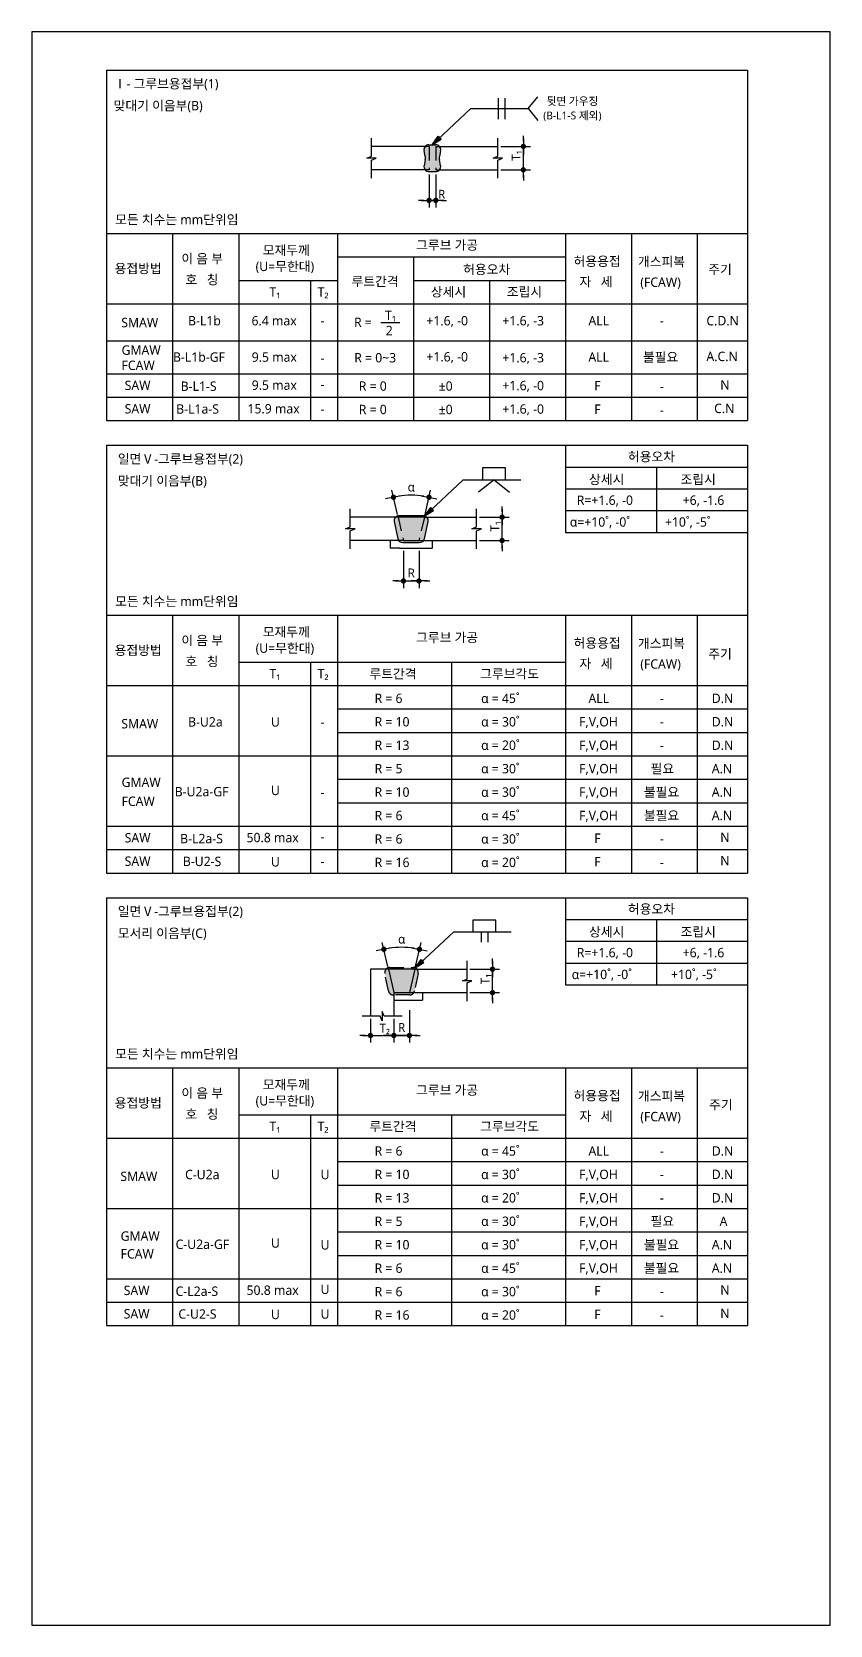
# Model space of a CAD drawing. Header units: millimetres. Extents: x 4573 to 501064, y -176100 to -4304.
# Drawn here: x 195977 to 218426, y -169460 to -124681 of the extents above; entities that cross this region are included whole.
import ezdxf

# ---------------------------------------------------------------- set-up
doc = ezdxf.new("R2010")
doc.units = ezdxf.units.MM
doc.header["$LTSCALE"] = 800
doc.linetypes.add('HIDDEN', pattern=[0.375, 0.25, -0.125])
doc.linetypes.add('HIDDENX2', pattern=[0.75, 0.5, -0.25])
doc.layers.get('Defpoints').update_dxf_attribs({"color": 147})
for name, color, linetype in [('4', 4, 'Continuous'), ('AA-XXXX-DIMS', 7, 'Continuous'), ('DIM', 7, 'Continuous'), ('HAT', 9, 'Continuous'), ('HID', 7, 'HIDDENX2'), ('T1', 4, 'Continuous'), ('TEX', 3, 'Continuous'), ('TEXT', 3, 'Continuous'), ('WAL', 7, 'Continuous')]:
    doc.layers.add(name, color=color, linetype=linetype)
doc.styles.add('XR-SHEET-맑은고딕', font='malgun.ttf')
doc.dimstyles.new('SKIT(내부)', dxfattribs={"dimscale": 100, "dimtxt": 2.5, "dimasz": 1.5, "dimexe": 2, "dimexo": 0.8, "dimgap": 1, "dimtad": 1, "dimdec": 0, "dimzin": 0, "dimdsep": 46, "dimtxsty": 'XR-SHEET-맑은고딕', "dimblk1": 'DOTK', "dimblk2": 'DOTK', "dimsah": 1, "dimcen": 1.8, "dimclrt": 3, "dimadec": 0, "dimazin": 0, "dimtfac": 1, "dimtdec": 0, "dimtix": 1, "dimtmove": 2, "dimatfit": 3, "dimldrblk": 'DOTK', "dimfxl": 2, "dimtolj": 1, "dimtzin": 0, "dimarcsym": 0})

# ---------------------------------------------------------------- blocks, each defined once
blk = doc.blocks.new('DOTK')
at = {"layer": 'AA-XXXX-DIMS'}
blk.add_line((-1.5, 0), (1.5, 0), dxfattribs=at)
at = {"layer": 'AA-XXXX-DIMS', "const_width": 0.5}
blk.add_lwpolyline([(-0.25, 0, 1), (0.25, 0, 1)], format="xyb", close=True, dxfattribs=at)
blk = doc.blocks.new('*D542')
at = {"layer": 'Defpoints', "color": 0, "transparency": 16777216}
for p in [(209082, -127901), (209798, -127901), (209082, -128559)]:
    blk.add_point(p, dxfattribs=at)
at = {"layer": 'DIM', "color": 0, "lineweight": -2, "transparency": 16777216}
for p, q in [((209798, -127751), (209798, -127601)), ((209162, -127901), (209998, -127901)), ((209798, -128559), (209798, -127901)), ((209162, -128559), (209998, -128559)), ((209798, -128709), (209798, -128859))]:
    blk.add_line(p, q, dxfattribs=at)
at = {"layer": 'DIM', "color": 0, "lineweight": -2, "transparency": 16777216, "xscale": 150, "yscale": 150, "zscale": 150}
for p, rotation in [((209798, -127901), 270), ((209798, -128559), 90)]:
    blk.add_blockref('DOTK', p, dxfattribs=dict(at, rotation=rotation))
at = {"layer": 'DIM', "color": 3, "transparency": 16777216, "insert": (209615, -128156), "char_height": 250, "attachment_point": 5, "rotation": 90, "style": 'XR-SHEET-맑은고딕'}
blk.add_mtext('\\A1;T₁', dxfattribs=at)
blk = doc.blocks.new('*D543')
at = {"layer": 'Defpoints', "color": 0, "transparency": 16777216}
for p in [(207148, -128607), (207336, -128607), (207336, -129418)]:
    blk.add_point(p, dxfattribs=at)
at = {"layer": 'DIM', "color": 0, "lineweight": -2, "transparency": 16777216}
for p, q in [((207148, -128687), (207148, -129618)), ((207336, -128687), (207336, -129618)), ((206998, -129418), (206848, -129418)), ((207148, -129418), (207336, -129418)), ((207486, -129418), (207636, -129418))]:
    blk.add_line(p, q, dxfattribs=at)
at = {"layer": 'DIM', "color": 0, "lineweight": -2, "transparency": 16777216, "xscale": 150, "yscale": 150, "zscale": 150}
blk.add_blockref('DOTK', (207148, -129418), dxfattribs=at)
at = {"layer": 'DIM', "color": 0, "lineweight": -2, "transparency": 16777216, "xscale": 150, "yscale": 150, "zscale": 150, "rotation": 180}
blk.add_blockref('DOTK', (207336, -129418), dxfattribs=at)
at = {"layer": 'DIM', "color": 3, "transparency": 16777216, "insert": (207502, -129246), "char_height": 250, "attachment_point": 5, "style": 'XR-SHEET-맑은고딕'}
blk.add_mtext('\\A1;R', dxfattribs=at)
blk = doc.blocks.new('*D544')
at = {"layer": 'Defpoints', "color": 0, "transparency": 16777216}
for p in [(208485, -138320), (209201, -138320), (208485, -138978)]:
    blk.add_point(p, dxfattribs=at)
at = {"layer": 'DIM', "color": 0, "lineweight": -2, "transparency": 16777216}
for p, q in [((208565, -138320), (209401, -138320)), ((209201, -138170), (209201, -138020)), ((209201, -138978), (209201, -138320)), ((208565, -138978), (209401, -138978)), ((209201, -139128), (209201, -139278))]:
    blk.add_line(p, q, dxfattribs=at)
at = {"layer": 'DIM', "color": 0, "lineweight": -2, "transparency": 16777216, "xscale": 150, "yscale": 150, "zscale": 150}
for p, rotation in [((209201, -138320), 270), ((209201, -138978), 90)]:
    blk.add_blockref('DOTK', p, dxfattribs=dict(at, rotation=rotation))
at = {"layer": 'DIM', "color": 3, "transparency": 16777216, "insert": (209018, -138578), "char_height": 250, "attachment_point": 5, "rotation": 90, "style": 'XR-SHEET-맑은고딕'}
blk.add_mtext('\\A1;T₁', dxfattribs=at)
blk = doc.blocks.new('*D545')
at = {"layer": 'Defpoints', "color": 0, "transparency": 16777216}
for p in [(206428, -139190), (206864, -139190), (206864, -140113)]:
    blk.add_point(p, dxfattribs=at)
at = {"layer": 'DIM', "color": 0, "lineweight": -2, "transparency": 16777216}
for p, q in [((206428, -139270), (206428, -140313)), ((206864, -139270), (206864, -140313)), ((206278, -140113), (206128, -140113)), ((206428, -140113), (206864, -140113)), ((207014, -140113), (207164, -140113))]:
    blk.add_line(p, q, dxfattribs=at)
at = {"layer": 'DIM', "color": 0, "lineweight": -2, "transparency": 16777216, "xscale": 150, "yscale": 150, "zscale": 150}
blk.add_blockref('DOTK', (206428, -140113), dxfattribs=at)
at = {"layer": 'DIM', "color": 0, "lineweight": -2, "transparency": 16777216, "xscale": 150, "yscale": 150, "zscale": 150, "rotation": 180}
blk.add_blockref('DOTK', (206864, -140113), dxfattribs=at)
at = {"layer": 'DIM', "color": 3, "transparency": 16777216, "insert": (206646, -139888), "char_height": 250, "attachment_point": 5, "style": 'XR-SHEET-맑은고딕'}
blk.add_mtext('\\A1;R', dxfattribs=at)
blk = doc.blocks.new('*D546')
at = {"layer": 'Defpoints', "color": 0, "transparency": 16777216}
for p in [(205499, -152343), (206157, -152343), (206157, -152888)]:
    blk.add_point(p, dxfattribs=at)
at = {"layer": 'DIM', "color": 0, "lineweight": -2, "transparency": 16777216}
for p, q in [((205499, -152423), (205499, -153088)), ((206157, -152423), (206157, -153088)), ((205349, -152888), (205199, -152888)), ((205499, -152888), (206157, -152888)), ((206307, -152888), (206457, -152888))]:
    blk.add_line(p, q, dxfattribs=at)
at = {"layer": 'DIM', "color": 0, "lineweight": -2, "transparency": 16777216, "xscale": 150, "yscale": 150, "zscale": 150}
blk.add_blockref('DOTK', (205499, -152888), dxfattribs=at)
at = {"layer": 'DIM', "color": 0, "lineweight": -2, "transparency": 16777216, "xscale": 150, "yscale": 150, "zscale": 150, "rotation": 180}
blk.add_blockref('DOTK', (206157, -152888), dxfattribs=at)
at = {"layer": 'DIM', "color": 3, "transparency": 16777216, "insert": (205900, -152705), "char_height": 250, "attachment_point": 5, "style": 'XR-SHEET-맑은고딕'}
blk.add_mtext('\\A1;T₂', dxfattribs=at)
blk = doc.blocks.new('*D547')
at = {"layer": 'Defpoints', "color": 0, "transparency": 16777216}
for p in [(206594, -152101), (206157, -152343), (206594, -152888)]:
    blk.add_point(p, dxfattribs=at)
at = {"layer": 'DIM', "color": 0, "lineweight": -2, "transparency": 16777216}
for p, q in [((206594, -152181), (206594, -153088)), ((206157, -152423), (206157, -153088)), ((206007, -152888), (205857, -152888)), ((206157, -152888), (206594, -152888)), ((206744, -152888), (206894, -152888))]:
    blk.add_line(p, q, dxfattribs=at)
at = {"layer": 'DIM', "color": 0, "lineweight": -2, "transparency": 16777216, "xscale": 150, "yscale": 150, "zscale": 150}
blk.add_blockref('DOTK', (206157, -152888), dxfattribs=at)
at = {"layer": 'DIM', "color": 0, "lineweight": -2, "transparency": 16777216, "xscale": 150, "yscale": 150, "zscale": 150, "rotation": 180}
blk.add_blockref('DOTK', (206594, -152888), dxfattribs=at)
at = {"layer": 'DIM', "color": 3, "transparency": 16777216, "insert": (206376, -152663), "char_height": 250, "attachment_point": 5, "style": 'XR-SHEET-맑은고딕'}
blk.add_mtext('\\A1;R', dxfattribs=at)
blk = doc.blocks.new('*D548')
at = {"layer": 'Defpoints', "color": 0, "transparency": 16777216}
for p in [(208215, -151025), (208931, -151025), (208215, -151684)]:
    blk.add_point(p, dxfattribs=at)
at = {"layer": 'DIM', "color": 0, "lineweight": -2, "transparency": 16777216}
for p, q in [((208931, -150875), (208931, -150725)), ((208295, -151025), (209131, -151025)), ((208931, -151684), (208931, -151025)), ((208295, -151684), (209131, -151684)), ((208931, -151834), (208931, -151984))]:
    blk.add_line(p, q, dxfattribs=at)
at = {"layer": 'DIM', "color": 0, "lineweight": -2, "transparency": 16777216, "xscale": 150, "yscale": 150, "zscale": 150}
for p, rotation in [((208931, -151025), 270), ((208931, -151684), 90)]:
    blk.add_blockref('DOTK', p, dxfattribs=dict(at, rotation=rotation))
at = {"layer": 'DIM', "color": 3, "transparency": 16777216, "insert": (208748, -151301), "char_height": 250, "attachment_point": 5, "rotation": 90, "style": 'XR-SHEET-맑은고딕'}
blk.add_mtext('\\A1;T₁', dxfattribs=at)
blk = doc.blocks.new('*D549')
at = {"layer": 'Defpoints', "color": 0, "transparency": 16777216}
for p in [(206544, -150415), (206005, -151025), (206746, -151025), (206157, -151684), (206594, -151684)]:
    blk.add_point(p, dxfattribs=at)
at = {"layer": 'DIM', "color": 0, "lineweight": -2, "transparency": 16777216}
for p, q in [((205987, -150948), (205830, -150271)), ((206764, -150948), (206921, -150271))]:
    blk.add_line(p, q, dxfattribs=at)
blk.add_arc((206376, -152627), 2218, 80.8459, 99.1541, dxfattribs=at)
at = {"layer": 'DIM', "color": 0, "lineweight": -2, "transparency": 16777216, "xscale": 150, "yscale": 150, "zscale": 150}
for p, rotation in [((205876, -150466), 191.0918273878957), ((206876, -150466), 348.9081726120944)]:
    blk.add_blockref('DOTK', p, dxfattribs=dict(at, rotation=rotation))
at = {"layer": 'DIM', "color": 3, "transparency": 16777216, "insert": (206376, -150182), "char_height": 250, "attachment_point": 5, "style": 'XR-SHEET-맑은고딕'}
blk.add_mtext('\\A1;α', dxfattribs=at)
blk = doc.blocks.new('*D550')
at = {"layer": 'Defpoints', "color": 0, "transparency": 16777216}
for p in [(206814, -137709), (206275, -138320), (207016, -138320), (206428, -138978), (206864, -138978)]:
    blk.add_point(p, dxfattribs=at)
at = {"layer": 'DIM', "color": 0, "lineweight": -2, "transparency": 16777216}
for p, q in [((206257, -138242), (206101, -137565)), ((207034, -138242), (207191, -137565))]:
    blk.add_line(p, q, dxfattribs=at)
blk.add_arc((206646, -139921), 2218, 80.8459, 99.1541, dxfattribs=at)
at = {"layer": 'DIM', "color": 0, "lineweight": -2, "transparency": 16777216, "xscale": 150, "yscale": 150, "zscale": 150}
for p, rotation in [((206146, -137760), 191.0918273878993), ((207146, -137760), 348.9081726121007)]:
    blk.add_blockref('DOTK', p, dxfattribs=dict(at, rotation=rotation))
at = {"layer": 'DIM', "color": 3, "transparency": 16777216, "insert": (206646, -137476), "char_height": 250, "attachment_point": 5, "style": 'XR-SHEET-맑은고딕'}
blk.add_mtext('\\A1;α', dxfattribs=at)

msp = doc.modelspace()

# ---------------------------------------------------------------- hatches: boundary and pattern name
at = {"layer": 'HAT'}
h = msp.add_hatch(color=252, dxfattribs=at)
h.paths.add_polyline_path([(207148.3, -127900.5), (207037.6, -127900.5, 0.2346511), (207005.7, -128022), (207038.9, -128182.2, -0.1023819), (207038.9, -128277.5), (207005.7, -128437.7, 0.2346511), (207037.6, -128559.1), (207148.3, -128559.1)])
h.paths.add_polyline_path([(207336.5, -127900.5), (207438.6, -127900.5, 0.2165225), (207332.3, -127852.2), (207143.9, -127852.2, 0.2165225), (207037.6, -127900.5), (207148.3, -127900.5), (207148.3, -128559.1), (207336.5, -128559.1)])
h.paths.add_polyline_path([(207437.4, -128182.2), (207470.5, -128022, 0.2346511), (207438.6, -127900.5), (207336.5, -127900.5), (207336.5, -128559.1), (207438.6, -128559.1, 0.2346511), (207470.5, -128437.7), (207437.4, -128277.5, -0.1023819)])
h.paths.add_polyline_path([(207438.6, -128559.1), (207336.5, -128559.1), (207148.3, -128559.1), (207037.6, -128559.1, 0.2165225), (207143.9, -128607.4), (207332.3, -128607.4, 0.2165225)])
h = msp.add_hatch(color=252, dxfattribs=at)
h.paths.add_polyline_path([(206316.3, -138319.8), (206205.7, -138319.8, 0.2346511), (206173.8, -138441.3), (206275.2, -138931.6, 0.0903611), (206294.2, -138978.5), (206316.3, -138978.5)])
h.paths.add_polyline_path([(206975, -138319.8), (207077.1, -138319.8, 0.2165225), (206970.8, -138271.5), (206312, -138271.5, 0.2165225), (206205.7, -138319.8), (206316.3, -138319.8), (206316.3, -138978.5), (206975, -138978.5)])
h.paths.add_polyline_path([(207109, -138441.3, 0.2346511), (207077.1, -138319.8), (206975, -138319.8), (206975, -138978.5), (206988.6, -138978.5, 0.0903611), (207007.6, -138931.6)])
h.paths.add_polyline_path([(206988.6, -138978.5), (206975, -138978.5), (206316.3, -138978.5), (206294.2, -138978.5, 0.2570144), (206413.4, -139044.1), (206869.4, -139044.1, 0.2570144)])
h = msp.add_hatch(color=252, dxfattribs=at)
h.paths.add_polyline_path([(206046.3, -151025.5), (205935.6, -151025.5, 0.2346511), (205903.7, -151146.9), (206005.2, -151637.2, 0.0903611), (206024.1, -151684.1), (206046.3, -151684.1)])
h.paths.add_polyline_path([(206704.9, -151025.5), (206807.1, -151025.5, 0.2165225), (206700.8, -150977.2), (206041.9, -150977.2, 0.2165225), (205935.6, -151025.5), (206046.3, -151025.5), (206046.3, -151684.1), (206704.9, -151684.1)])
h.paths.add_polyline_path([(206839, -151146.9, 0.2346511), (206807.1, -151025.5), (206704.9, -151025.5), (206704.9, -151684.1), (206718.5, -151684.1, 0.0903611), (206737.5, -151637.2)])
h.paths.add_polyline_path([(206718.5, -151684.1), (206704.9, -151684.1), (206046.3, -151684.1), (206024.1, -151684.1, 0.2570144), (206143.4, -151749.7), (206599.3, -151749.7, 0.2570144)])
at = {"layer": 'T1'}
h = msp.add_hatch(color=7, dxfattribs=at)
h.paths.add_polyline_path([(207238.1, -127852.2), (207444.5, -127658.9), (207405.1, -127616.8)])
h.paths.add_polyline_path([(207238.1, -127852.2), (207484, -127701.1), (207444.5, -127658.9)])
h = msp.add_hatch(color=7, dxfattribs=at)
h.paths.add_polyline_path([(207026.4, -138283), (207232.8, -138089.7), (207193.4, -138047.5)])
h.paths.add_polyline_path([(207026.4, -138283), (207272.3, -138131.9), (207232.8, -138089.7)])
h = msp.add_hatch(color=7, dxfattribs=at)
h.paths.add_polyline_path([(206756.4, -150988.6), (206962.8, -150795.3), (206923.3, -150753.2)])
h.paths.add_polyline_path([(206756.4, -150988.6), (207002.3, -150837.5), (206962.8, -150795.3)])

# ---------------------------------------------------------------- linework, layer by layer
for p, q in [((207016.2, -138319.8), (206275.1, -138319.8)), ((206746.1, -151025.5), (206005.1, -151025.5)), ((206704.9, -151025.5), (206046.3, -151025.5))]:
    msp.add_line(p, q)
at = {"layer": '4'}
for p, q in [((198071.6, -125755.5), (198071.6, -135607.3)), ((198071.6, -125755.5), (216098.8, -125755.5)), ((216098.8, -125755.5), (216098.8, -135607.3)), ((198071.6, -130348.3), (216098.8, -130348.3)), ((199932.8, -130348.3), (199932.8, -135607.3)), ((201794, -130348.3), (201794, -135607.3)), ((204573.2, -130348.3), (204573.2, -135607.3)), ((210984, -130348.3), (210984, -135607.3)), ((212836.5, -130348.3), (212836.5, -135607.3)), ((214689, -130348.3), (214689, -135607.3)), ((204573.2, -131006.9), (210984, -131006.9)), ((206710.1, -131006.9), (206710.1, -135607.3)), ((201794, -131665.5), (204573.2, -131665.5)), ((203812.4, -131665.5), (203812.4, -135607.3)), ((206710.1, -131665.5), (210984, -131665.5)), ((208847, -131665.5), (208847, -135607.3)), ((198071.6, -132324.2), (216098.8, -132324.2)), ((198071.6, -133363.2), (216098.8, -133363.2)), ((198071.6, -134290.1), (216098.8, -134290.1)), ((198071.6, -134948.7), (216098.8, -134948.7)), ((198071.6, -135607.3), (216098.8, -135607.3)), ((198071.6, -136300.1), (216098.8, -136300.1)), ((198071.6, -136300.1), (198071.6, -148322.5)), ((210984, -136300.1), (210984, -138749.8)), ((216098.8, -136300.1), (216098.8, -148322.5)), ((210984, -136912.5), (216098.8, -136912.5)), ((213541.4, -136912.5), (213541.4, -138749.8)), ((210984, -137524.9), (216098.8, -137524.9)), ((210984, -138137.4), (216098.8, -138137.4)), ((210984, -138749.8), (216098.8, -138749.8)), ((198071.6, -141077.7), (216098.8, -141077.7)), ((199932.8, -141077.7), (199932.8, -148322.5)), ((201794, -141077.7), (201794, -148322.5)), ((204573.2, -141077.7), (204573.2, -148322.5)), ((210984, -141077.7), (210984, -148322.5)), ((212836.5, -141077.7), (212836.5, -148322.5)), ((214689, -141077.7), (214689, -148322.5)), ((201794, -142394.9), (210984, -142394.9)), ((203812.4, -142394.9), (203812.4, -148322.5)), ((207778.6, -142394.9), (207778.6, -148322.5)), ((198071.6, -143053.5), (216098.8, -143053.5)), ((204573.2, -143712.2), (216098.8, -143712.2)), ((204573.2, -144370.8), (216098.8, -144370.8)), ((198071.6, -145029.4), (216098.8, -145029.4)), ((204573.2, -145688), (216098.8, -145688)), ((204573.2, -146346.6), (216098.8, -146346.6)), ((198071.6, -147005.3), (216098.8, -147005.3)), ((198071.6, -147663.9), (216098.8, -147663.9)), ((198071.6, -148322.5), (216098.8, -148322.5)), ((198071.6, -149015), (198071.6, -161043.6)), ((198071.6, -149015), (216098.8, -149015)), ((210984, -149015), (210984, -151464.7)), ((216098.8, -149015), (216098.8, -161043.6)), ((210984, -149627.4), (216098.8, -149627.4)), ((213541.4, -149627.4), (213541.4, -151464.7)), ((210984, -150239.8), (216098.8, -150239.8)), ((210984, -150852.2), (216098.8, -150852.2)), ((210984, -151464.7), (216098.8, -151464.7)), ((198071.6, -153798.7), (216098.8, -153798.7)), ((199932.8, -153798.7), (199932.8, -161043.6)), ((201794, -153798.7), (201794, -161043.6)), ((204573.2, -153798.7), (204573.2, -161043.6)), ((210984, -153798.7), (210984, -161043.6)), ((212836.5, -153798.7), (212836.5, -161043.6)), ((214689, -153798.7), (214689, -161043.6)), ((201794, -155116), (210984, -155116)), ((203812.4, -155116), (203812.4, -161043.6)), ((207778.6, -155116), (207778.6, -161043.6)), ((198071.6, -155774.6), (216098.8, -155774.6)), ((204573.2, -156433.2), (216098.8, -156433.2)), ((204573.2, -157091.9), (216098.8, -157091.9)), ((198071.6, -157750.5), (216098.8, -157750.5)), ((204573.2, -158409.1), (216098.8, -158409.1)), ((204573.2, -159067.7), (216098.8, -159067.7)), ((198071.6, -159726.3), (216098.8, -159726.3)), ((198071.6, -160385), (216098.8, -160385)), ((198071.6, -161043.6), (216098.8, -161043.6))]:
    msp.add_line(p, q, dxfattribs=at)
at = {"layer": 'DIM'}
msp.add_line((206756.4, -150988.6), (206923.3, -150753.2), dxfattribs=at)
for points in [[(205529.5, -128794.4), (205529.5, -128282.8), (205661.8, -128229.8), (205397.2, -128229.8), (205529.5, -128176.9), (205529.5, -127665.3)], [(209081.8, -128794.4), (209081.8, -128282.8), (209214.1, -128229.8), (208949.5, -128229.8), (209081.8, -128176.9), (209081.8, -127665.3)], [(204932.7, -139213.7), (204932.7, -138702.1), (205065, -138649.2), (204800.4, -138649.2), (204932.7, -138596.2), (204932.7, -138084.6)], [(208485.1, -139213.7), (208485.1, -138702.1), (208617.4, -138649.2), (208352.8, -138649.2), (208485.1, -138596.2), (208485.1, -138084.6)], [(208215, -151919.3), (208215, -151407.7), (208347.3, -151354.8), (208082.7, -151354.8), (208215, -151301.9), (208215, -150790.3)], [(206392.7, -152342.7), (205881.1, -152342.7), (205828.2, -152210.4), (205828.2, -152475), (205775.2, -152342.7), (205263.6, -152342.7)]]:
    msp.add_lwpolyline(points, dxfattribs=at)
at = {"layer": 'HID'}
for p, q in [((207148.3, -127900.5), (207148.3, -128559.1)), ((207336.5, -127900.5), (207336.5, -128559.1)), ((206275.1, -138319.8), (206427.5, -138978.5)), ((207016.2, -138319.8), (206863.8, -138978.5))]:
    msp.add_line(p, q, dxfattribs=at)
msp.add_lwpolyline([(206143.4, -151749.7, -0.3556349), (206005.2, -151637.2), (205903.7, -151146.9, -0.4753235), (206041.9, -150977.2), (206700.8, -150977.2, -0.4753235), (206839, -151146.9), (206737.5, -151637.2, -0.3556349), (206599.3, -151749.7)], format="xyb", close=True, dxfattribs=at)
at = {"layer": 'T1', "color": 7}
for p, q in [((209090.9, -126546.2), (209090.9, -126838.5)), ((209279.1, -126546.2), (209279.1, -126838.5)), ((209936.8, -126838.5), (210203.5, -126503.9)), ((207238.1, -127852.2), (208320.7, -126838.5)), ((208320.7, -126838.5), (209936.8, -126838.5)), ((209090.9, -126838.5), (209090.9, -127130.8)), ((209279.1, -126838.5), (209279.1, -127130.8)), ((209936.8, -126838.5), (210203.5, -127173.1)), ((207238.1, -127852.2), (207405.1, -127616.8)), ((207405.1, -127616.8), (207444.5, -127658.9)), ((207238.1, -127852.2), (207484, -127701.1)), ((207484, -127701.1), (207444.5, -127658.9)), ((207026.4, -138283), (208109, -137269.2)), ((208109, -137269.2), (209725.1, -137269.2)), ((208973.3, -137269.2), (208537.4, -137616.7)), ((208973.3, -137269.2), (209409.2, -137616.7)), ((207026.4, -138283), (207193.4, -138047.5)), ((207026.4, -138283), (207272.3, -138131.9)), ((207193.4, -138047.5), (207232.8, -138089.7)), ((207272.3, -138131.9), (207232.8, -138089.7)), ((206756.4, -150988.6), (207838.9, -149974.9)), ((207838.9, -149974.9), (209455.1, -149974.9)), ((208609.2, -149974.9), (208609.2, -150267.2)), ((208797.3, -149974.9), (208797.3, -150267.2)), ((206756.4, -150988.6), (207002.3, -150837.5)), ((206923.3, -150753.2), (206962.8, -150795.3)), ((207002.3, -150837.5), (206962.8, -150795.3))]:
    msp.add_line(p, q, dxfattribs=at)
for points in [[(208651.1, -137269.2), (209295.5, -137269.2), (209295.5, -136937.4), (208651.1, -136937.4)], [(208381, -149974.9), (209025.5, -149974.9), (209025.5, -149643), (208381, -149643)]]:
    msp.add_lwpolyline(points, close=True, dxfattribs=at)
at = {"layer": 'TEX'}
msp.add_lwpolyline([(218425.9, -169460.3), (218425.9, -124681.5), (195976.7, -124681.5), (195976.7, -169460.3)], close=True, dxfattribs=at)
at = {"layer": 'TEXT'}
msp.add_line((205793.4, -132847.3), (206326.6, -132847.3), dxfattribs=at)
at = {"layer": 'WAL'}
for p, q in [((207148.3, -127900.5), (205529.5, -127900.5)), ((207038.9, -128182.2), (207005.7, -128022)), ((207143.9, -127852.2), (207332.3, -127852.2)), ((207336.5, -127900.5), (209081.8, -127900.5)), ((207470.5, -128022), (207437.4, -128182.2)), ((207038.9, -128277.5), (207005.7, -128437.7)), ((207470.5, -128437.7), (207437.4, -128277.5)), ((207148.3, -128559.1), (205529.5, -128559.1)), ((207143.9, -128607.4), (207332.3, -128607.4)), ((207336.5, -128559.1), (209066.9, -128559.1)), ((206275.1, -138319.8), (204932.7, -138319.8)), ((207016.2, -138319.8), (208485.1, -138319.8)), ((206427.5, -138978.5), (204932.7, -138978.5)), ((206057.6, -138978.5), (206057.6, -139190.2)), ((206316.3, -139190.2), (206057.6, -139190.2)), ((206316.3, -139190.2), (207233.7, -139190.2)), ((206863.8, -138978.5), (208470.2, -138978.5)), ((207233.7, -138978.5), (207233.7, -139190.2)), ((206046.3, -151025.5), (205498.9, -151025.5)), ((205498.9, -151025.5), (205498.9, -152342.7)), ((206704.9, -151025.5), (208215, -151025.5)), ((206157.5, -151684.1), (206157.5, -152342.7)), ((206593.7, -151684.1), (208200.1, -151684.1)), ((206963.7, -151684.1), (206963.7, -151895.8)), ((206157.5, -151895.8), (206963.7, -151895.8))]:
    msp.add_line(p, q, dxfattribs=at)
at = {"layer": 'WAL', "linetype": 'HIDDEN', "ltscale": 100}
for p, q in [((206427.5, -138978.5), (206863.8, -138978.5)), ((206005.1, -151025.5), (206157.5, -151684.1)), ((206746.1, -151025.5), (206593.7, -151684.1)), ((206157.5, -151684.1), (206593.7, -151684.1))]:
    msp.add_line(p, q, dxfattribs=at)
at = {"layer": 'WAL'}
msp.add_lwpolyline([(206413.4, -139044.1, -0.3556349), (206275.2, -138931.6), (206173.8, -138441.3, -0.4753235), (206312, -138271.5), (206970.8, -138271.5, -0.4753235), (207109, -138441.3), (207007.6, -138931.6, -0.3556349), (206869.4, -139044.1)], format="xyb", close=True, dxfattribs=at)
for centre, radius, start, end in [((207143.9, -127993.4), 141.1, 90, 191.69136), ((207332.3, -127993.4), 141.1, 348.30864, 90), ((207143.9, -128466.3), 141.1, 168.30864, 270), ((206808.6, -128229.8), 235.2, 348.30864, 11.69136), ((207332.3, -128466.3), 141.1, 270, 11.69136), ((207667.7, -128229.8), 235.2, 168.30864, 191.69136)]:
    msp.add_arc(centre, radius, start, end, dxfattribs=at)

# ---------------------------------------------------------------- texts
at = {"layer": 'T1', "color": 0, "style": 'XR-SHEET-맑은고딕'}
for s, height, p in [('뒷면 가우징', 219.79, (210451.7, -126738.1)), ('(B-L1-S 제외)', 219.792, (210357.1, -127141.5))]:
    msp.add_text(s, height=height, dxfattribs=at).set_placement(p)
at = {"layer": 'TEXT', "style": 'XR-SHEET-맑은고딕'}
for s, height, p in [('Ⅰ- 그루브용접부(1)', 263.751, (198276.9, -126271)), ('맞대기 이음부(B)', 263.75, (198276.9, -126886.5)), ('모든 치수는 mm단위임', 263.751, (198319, -130087.8)), ('모재두께', 263.75, (202470.7, -130948.6)), ('그루브 가공', 263.75, (206782.9, -130805.7)), ('용접방법', 263.75, (198304.2, -131464.3)), ('이 음 부', 263.75, (200181.7, -131187.3)), ('(U=무한대)', 263.75, (202269.1, -131404.4)), ('허용오차', 263.75, (208104.8, -131489.5)), ('허용용접', 263.75, (211210.9, -131260.7)), ('개스피복', 263.75, (213023.3, -131272.6)), ('주기', 263.75, (214999.9, -131491.3)), ('호   칭', 263.75, (200294.6, -131778.1)), ('루트간격', 263.75, (204966.1, -131826.7)), ('자   세', 263.75, (211375.2, -131837.3)), ('(FCAW)', 263.75, (213087, -131849.2)), ('T₁', 263.75, (202657.7, -132122.9)), ('T₂', 263.75, (204011.1, -132122.9)), ('상세시', 263.75, (207197.3, -132119.4)), ('조립시', 263.75, (209334.2, -132119.4)), ('T₁', 263.75, (205908.8, -132776.5)), ('SMAW', 263.75, (198491.6, -132982.5)), ('B-L1b', 263.75, (200370, -132931.3)), ('6.4 max', 263.75, (202154.6, -132931.3)), ('-', 263.8, (204096.9, -132931.3)), ('R =', 263.75, (205037.1, -132975.8)), ('2', 263.8, (205928.2, -133208.5)), ('+1.6, -0', 263.75, (207071.6, -132931.3)), ('+1.6, -3', 263.75, (209208.5, -132931.3)), ('ALL', 263.75, (211629.6, -132931.3)), ('-', 263.8, (213641.1, -132931.3)), ('C.D.N', 263.75, (214946.1, -132931.3)), ('GMAW', 263.75, (198499.1, -133757.4)), ('B-L1b-GF', 263.75, (199946.2, -133953.1)), ('9.5 max', 263.75, (202159.8, -133953.1)), ('-', 263.8, (204096.9, -133982.8)), ('R = 0~3', 263.75, (205043.5, -133971.5)), ('+1.6, -0', 263.75, (207071.6, -133944.8)), ('+1.6, -3', 263.75, (209208.5, -133970.4)), ('ALL', 263.75, (211627.8, -133953.1)), ('불필요', 263.75, (213160.1, -133953.1)), ('A.C.N', 263.75, (214946.1, -133934.2)), ('FCAW', 263.75, (198499.1, -134184.8)), ('SAW', 263.75, (198586.6, -134747.4)), ('B-L1-S', 263.75, (200162.2, -134771.5)), ('9.5 max', 263.75, (202159.8, -134742)), ('-', 263.8, (204096.9, -134716.2)), ('R = 0', 263.75, (205171.8, -134767.6)), ('%%p0', 263.75, (207417.2, -134767.6)), ('+1.6, -0', 263.75, (209208.5, -134754.6)), ('F', 263.8, (211793.5, -134759.4)), ('-', 263.8, (213641.1, -134775.8)), ('N', 263.8, (215336.8, -134736.7)), ('SAW', 263.75, (198586.6, -135406.1)), ('B-L1a-S', 263.75, (200036.4, -135411.7)), ('15.9 max', 263.75, (202040.9, -135405.2)), ('R = 0', 263.75, (205171.8, -135426.3)), ('%%p0', 263.75, (207417.2, -135426.3)), ('+1.6, -0', 263.75, (209208.5, -135413.2)), ('F', 263.8, (211793.5, -135418)), ('C.N', 263.75, (215163.1, -135395.4)), ('-', 263.8, (204096.9, -135411)), ('-', 263.8, (213641.1, -135438.6)), ('일면Ⅴ-그루브용접부(2)', 263.751, (198393.4, -136815.6)), ('허용오차', 263.75, (212739.4, -136751.2)), ('맞대기 이음부(B)', 263.75, (198393.4, -137431)), ('상세시', 263.75, (211644.9, -137391.5)), ('조립시', 263.75, (214218.4, -137391.5)), ('R=+1.6, -0', 263.75, (211300.9, -137976)), ('+6, -1.6', 263.75, (214279.3, -137976)), ('α=+10˚, -0˚', 263.751, (211104.1, -138588.4)), ('+10˚, -5˚', 263.75, (213779, -138588.4)), ('모든 치수는 mm단위임', 263.751, (198319, -140817.2)), ('모재두께', 263.75, (202470.7, -141677.9)), ('용접방법', 263.75, (198304.2, -142193.7)), ('이 음 부', 263.75, (200181.7, -141916.7)), ('(U=무한대)', 263.75, (202269.1, -142133.7)), ('그루브 가공', 263.75, (206782.9, -141834.1)), ('허용용접', 263.75, (211210.9, -141990.1)), ('개스피복', 263.75, (213023.3, -142002)), ('호   칭', 263.75, (200294.6, -142507.4)), ('자   세', 263.75, (211375.2, -142566.7)), ('(FCAW)', 263.75, (213087, -142578.6)), ('주기', 263.75, (214999.9, -142298.1)), ('T₁', 263.75, (202657.7, -142852.3)), ('T₂', 263.75, (204011.1, -142852.3)), ('루트간격', 263.75, (205470.1, -142855.1)), ('그루브각도', 263.75, (208583.5, -142855.1)), ('R = 6', 263.75, (205615, -143545)), ('α = 45˚', 263.75, (208610.3, -143545)), ('ALL', 263.75, (211629.6, -143544.2)), ('D.N', 263.75, (215097.5, -143544.2)), ('-', 263.8, (213641.1, -143544.2)), ('SMAW', 263.75, (198492.4, -144257.9)), ('B-U2a', 263.75, (200370, -144206.7)), ('U', 263.8, (202700.9, -144206.7)), ('-', 263.8, (204096.9, -144206.7)), ('R = 10', 263.75, (205615, -144203.6)), ('α = 30˚', 263.75, (208610.3, -144203.6)), ('F,V,OH', 263.75, (211366, -144202.8)), ('-', 263.8, (213641.1, -144202.8)), ('D.N', 263.75, (215097.5, -144202.8)), ('R = 13', 263.75, (205615, -144862.2)), ('α = 20˚', 263.75, (208610.3, -144862.2)), ('F,V,OH', 263.75, (211366, -144861.4)), ('D.N', 263.75, (215097.5, -144861.4)), ('-', 263.8, (213641.1, -144861.4)), ('R = 5', 263.75, (205615, -145520.9)), ('α = 30˚', 263.75, (208610.3, -145520.9)), ('F,V,OH', 263.75, (211366, -145520.1)), ('필요', 263.75, (213376.2, -145520.1)), ('A.N', 263.75, (215097.5, -145520.1)), ('GMAW', 263.75, (198499.9, -145904.3)), ('B-U2a-GF', 263.75, (199994.1, -146167)), ('U', 263.8, (202700.9, -146132)), ('R = 10', 263.75, (205615, -146179.5)), ('α = 30˚', 263.75, (208610.3, -146179.5)), ('F,V,OH', 263.75, (211366, -146178.7)), ('불필요', 263.75, (213186.9, -146178.7)), ('A.N', 263.75, (215097.5, -146178.7)), ('FCAW', 263.75, (198499.9, -146437.2)), ('-', 263.8, (204096.9, -146182.6)), ('R = 6', 263.75, (205615, -146838.1)), ('α = 45˚', 263.75, (208610.3, -146838.1)), ('F,V,OH', 263.75, (211366, -146837.3)), ('불필요', 263.75, (213186.9, -146837.3)), ('A.N', 263.75, (215097.5, -146837.3)), ('SAW', 263.75, (198587.4, -147462.6)), ('B-L2a-S', 263.75, (200146.6, -147486.7)), ('50.8 max', 263.75, (202014.7, -147457.2)), ('-', 263.8, (204096.9, -147431.4)), ('R = 6', 263.75, (205615, -147496.7)), ('α = 30˚', 263.75, (208610.3, -147496.7)), ('F', 263.8, (211793.5, -147474.6)), ('N', 263.8, (215336.8, -147451.9)), ('-', 263.8, (213641.1, -147491)), ('SAW', 263.75, (198587.4, -148121.3)), ('B-U2-S', 263.75, (200223.1, -148126.9)), ('U', 263.8, (202700.9, -148139.2)), ('-', 263.8, (204096.9, -148126.2)), ('R = 16', 263.75, (205615, -148155.3)), ('α = 20˚', 263.75, (208610.3, -148155.3)), ('F', 263.8, (211793.5, -148133.2)), ('-', 263.8, (213641.1, -148153.7)), ('N', 263.8, (215336.8, -148110.6)), ('일면Ⅴ-그루브용접부(2)', 263.751, (198393.4, -149530.5)), ('허용오차', 263.75, (212739.4, -149466.1)), ('모서리 이음부(C)', 263.75, (198393.4, -150145.9)), ('상세시', 263.75, (211644.9, -150106.4)), ('조립시', 263.75, (214218.4, -150106.4)), ('R=+1.6, -0', 263.75, (211300.9, -150690.9)), ('+6, -1.6', 263.75, (214279.3, -150690.9)), ('α=+10˚, -0˚', 263.751, (211158, -151303.3)), ('+10˚, -5˚', 263.75, (213950, -151303.3)), ('모든 치수는 mm단위임', 263.751, (198319, -153538.2)), ('이 음 부', 263.75, (200181.7, -154637.8)), ('모재두께', 263.75, (202470.7, -154399)), ('그루브 가공', 263.75, (206782.9, -154555.2)), ('허용용접', 263.75, (211210.9, -154711.2)), ('개스피복', 263.75, (213023.3, -154723.1)), ('용접방법', 263.75, (198307.1, -154914.7)), ('호   칭', 263.75, (200294.6, -155228.5)), ('(U=무한대)', 263.75, (202269.1, -154854.8)), ('주기', 263.75, (215021.9, -154967.3)), ('T₁', 263.75, (202657.7, -155573.4)), ('T₂', 263.75, (204011.1, -155573.4)), ('루트간격', 263.75, (205470.1, -155576.2)), ('그루브각도', 263.75, (208583.5, -155576.2)), ('자   세', 263.75, (211375.2, -155287.8)), ('(FCAW)', 263.75, (213087, -155299.7)), ('R = 6', 263.75, (205615, -156266.1)), ('α = 45˚', 263.75, (208610.3, -156266.1)), ('ALL', 263.75, (211629.6, -156265.3)), ('-', 263.8, (213641.1, -156265.3)), ('D.N', 263.75, (215097.5, -156265.3)), ('SMAW', 263.75, (198465.5, -156978.9)), ('C-U2a', 263.75, (200285.6, -156927.8)), ('U', 263.8, (202700.9, -156927.8)), ('U', 263.8, (204096.9, -156927.8)), ('R = 10', 263.75, (205615, -156924.7)), ('α = 30˚', 263.75, (208610.3, -156924.7)), ('F,V,OH', 263.75, (211366, -156923.9)), ('D.N', 263.75, (215097.5, -156923.9)), ('-', 263.8, (213641.1, -156923.9)), ('R = 13', 263.75, (205615, -157583.3)), ('α = 20˚', 263.75, (208610.3, -157583.3)), ('F,V,OH', 263.75, (211366, -157582.5)), ('-', 263.8, (213641.1, -157582.5)), ('D.N', 263.75, (215097.5, -157582.5)), ('R = 5', 263.75, (205615, -158241.9)), ('α = 30˚', 263.75, (208610.3, -158241.9)), ('F,V,OH', 263.75, (211366, -158241.2)), ('필요', 263.75, (213376.2, -158241.2)), ('A', 263.8, (215317.8, -158241.2)), ('GMAW', 263.75, (198472.9, -158658)), ('FCAW', 263.75, (198472.9, -159156.2)), ('C-U2a-GF', 263.75, (200019.4, -158888.1)), ('U', 263.8, (202700.9, -158853.1)), ('U', 263.8, (204096.9, -158903.7)), ('R = 10', 263.75, (205615, -158900.6)), ('α = 30˚', 263.75, (208610.3, -158900.6)), ('F,V,OH', 263.75, (211366, -158899.8)), ('불필요', 263.75, (213186.9, -158899.8)), ('A.N', 263.75, (215097.5, -158899.8)), ('R = 6', 263.75, (205615, -159559.2)), ('α = 45˚', 263.75, (208610.3, -159559.2)), ('F,V,OH', 263.75, (211366, -159558.4)), ('불필요', 263.75, (213186.9, -159558.4)), ('A.N', 263.75, (215097.5, -159558.4)), ('SAW', 263.75, (198560.5, -160183.7)), ('C-L2a-S', 263.75, (200019.4, -160207.7)), ('50.8 max', 263.75, (202014.7, -160178.3)), ('U', 263.8, (204096.9, -160152.5)), ('R = 6', 263.75, (205615, -160217.8)), ('α = 30˚', 263.75, (208610.3, -160217.8)), ('F', 263.8, (211793.5, -160195.6)), ('-', 263.8, (213641.1, -160212.1)), ('N', 263.8, (215336.8, -160173)), ('SAW', 263.75, (198560.5, -160842.3)), ('C-U2-S', 263.75, (200096, -160848)), ('U', 263.8, (202700.9, -160860.3)), ('U', 263.8, (204096.9, -160847.3)), ('R = 16', 263.75, (205615, -160876.4)), ('α = 20˚', 263.75, (208610.3, -160876.4)), ('F', 263.8, (211793.5, -160854.3)), ('N', 263.8, (215336.8, -160831.6)), ('-', 263.8, (213641.1, -160874.8))]:
    msp.add_text(s, height=height, dxfattribs=at).set_placement(p)

# ---------------------------------------------------------------- dimensions: what is measured, and where the dimension line sits
at = {"layer": 'DIM'}
for base, p1, p2, picture, middle in [((209797.7, -127900.5, 0), (209081.8, -128559.1, 0), (209081.8, -127900.5, 0), '*D542', (209614.8, -128155.7, 0)), ((209200.9, -138319.8, 0), (208485.1, -138978.5, 0), (208485.1, -138319.8, 0), '*D544', (209018.1, -138578.2, 0)), ((208930.9, -151025.5, 0), (208215, -151684.1, 0), (208215, -151025.5, 0), '*D548', (208748, -151300.9, 0))]:
    dim = msp.add_linear_dim(base=base, p1=p1, p2=p2, angle=90, text='T₁', dimstyle='SKIT(내부)', dxfattribs=at)
    dim.commit()
    dim.dimension.update_dxf_attribs({"geometry": picture, "text_midpoint": middle, "dimtype": 160})
for base, p1, p2, text, picture, middle in [((207336.5, -129418.1, 0), (207148.3, -128607.4, 0), (207336.5, -128607.4, 0), 'R', '*D543', (207501.5, -129246.5, 0)), ((206157.5, -152888.1, 0), (205498.9, -152342.7, 0), (206157.5, -152342.7, 0), 'T₂', '*D546', (205900, -152705.3, 0))]:
    dim = msp.add_linear_dim(base=base, p1=p1, p2=p2, text=text, dimstyle='SKIT(내부)', dxfattribs=at)
    dim.commit()
    dim.dimension.update_dxf_attribs({"geometry": picture, "text_midpoint": middle, "dimtype": 160})
for base, line1, line2, picture, middle in [((206813.6, -137709.4), ((207016.2, -138319.8, 0), (206863.8, -138978.5, 0)), ((206275.1, -138319.8, 0), (206427.5, -138978.5, 0)), '*D550', (206645.7, -137475.9, 0)), ((206543.6, -150415), ((206746.1, -151025.5, 0), (206593.7, -151684.1, 0)), ((206005.1, -151025.5, 0), (206157.5, -151684.1, 0)), '*D549', (206375.6, -150181.5, 0))]:
    dim = msp.add_angular_dim_2l(base=base, line1=line1, line2=line2, text='α', dimstyle='SKIT(내부)', dxfattribs=at)
    dim.commit()
    dim.dimension.update_dxf_attribs({"geometry": picture, "text_midpoint": middle})
for base, p1, p2, picture, middle in [((206863.8, -140113, 0), (206427.5, -139190.2, 0), (206863.8, -139190.2, 0), '*D545', (206645.7, -139888, 0)), ((206593.7, -152888.1, 0), (206157.5, -152342.7, 0), (206593.7, -152100.9, 0), '*D547', (206375.6, -152663.1, 0))]:
    dim = msp.add_linear_dim(base=base, p1=p1, p2=p2, text='R', dimstyle='SKIT(내부)', dxfattribs=at)
    dim.commit()
    dim.dimension.update_dxf_attribs({"geometry": picture, "text_midpoint": middle})

doc.saveas('drawing.dxf')
